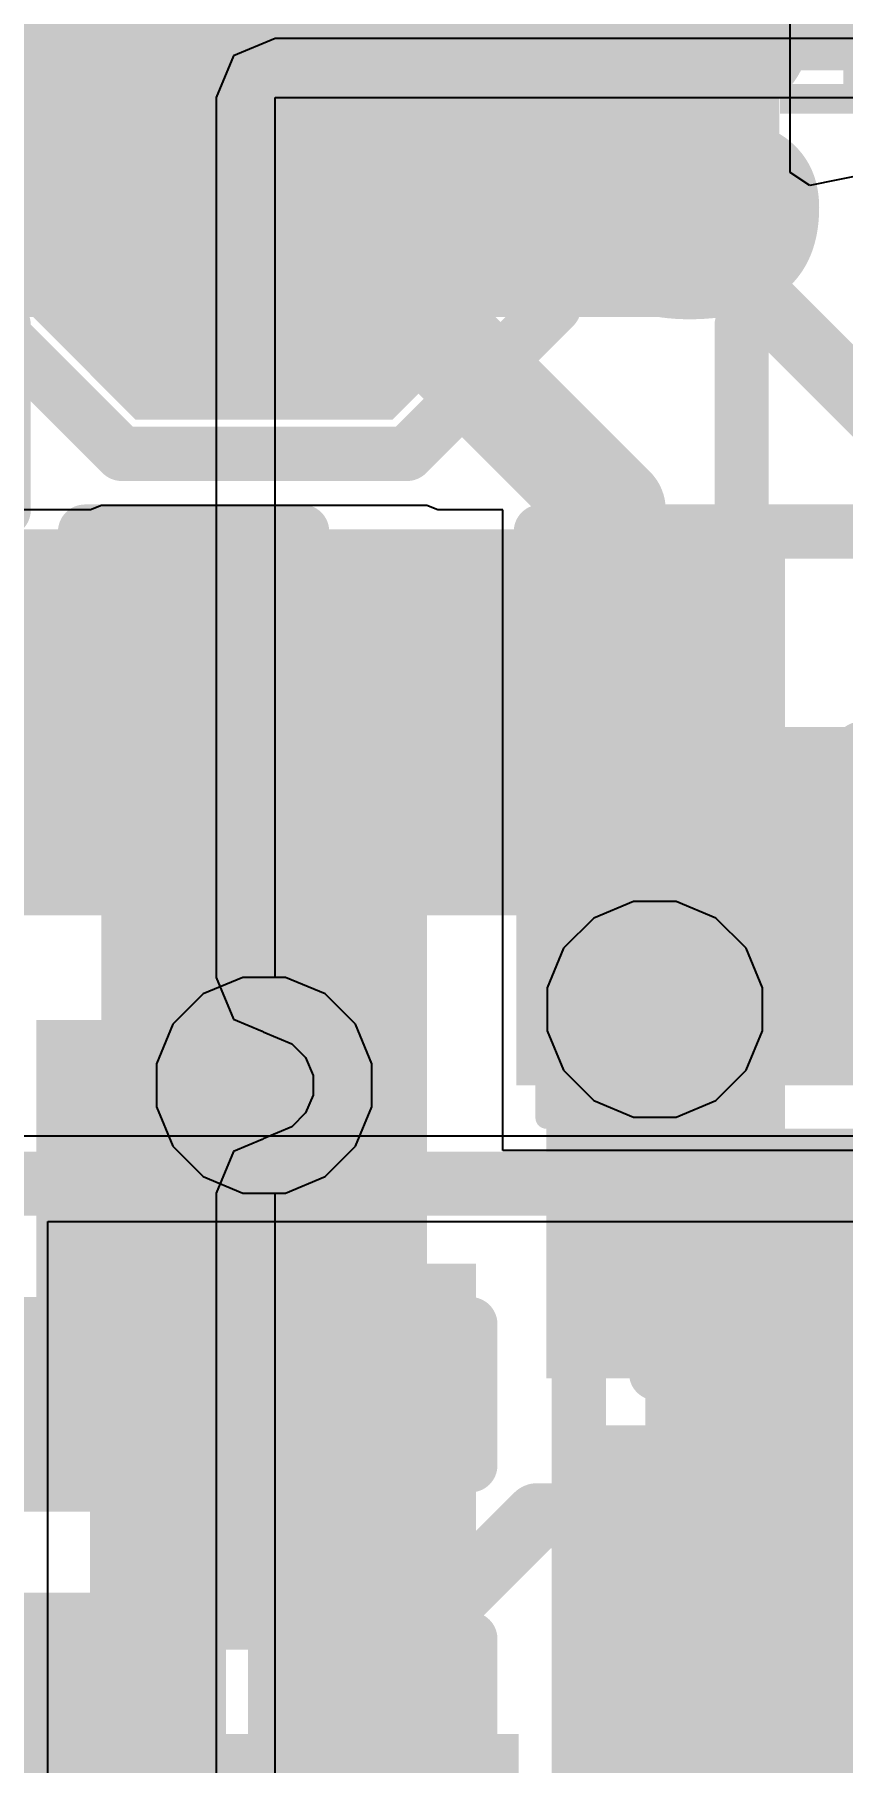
# Model space of a CAD drawing. Header units: inches. Extents: x 3 to 215, y 2 to 215.
# Drawn here: x 3.1078 to 3.1823, y 3.2086 to 3.3678 of the extents above; entities that cross this region are included whole.
import ezdxf

# ---------------------------------------------------------------- set-up
doc = ezdxf.new("R2010")
doc.units = ezdxf.units.IN
doc.header["$MEASUREMENT"] = 0
for name, color, linetype in [('Board_Outline', 56, 'Continuous'), ('Bottom Layer', 5, 'Continuous'), ('Bottom Overlay', 54, 'Continuous'), ('Bottom Paste', 16, 'Continuous'), ('Bottom Solder', 6, 'Continuous'), ('Drill Drawing', 1, 'Continuous'), ('Layer 1', 16, 'Continuous'), ('Layer 2', 76, 'Continuous'), ('Top Layer', 1, 'Continuous'), ('Top Overlay', 2, 'Continuous'), ('Top Paste', 8, 'Continuous'), ('Top Solder', 216, 'Continuous'), ('Via Holes', 16, 'Continuous')]:
    doc.layers.add(name, color=color, linetype=linetype)
doc.styles.add('Arial', font='', dxfattribs={"height": 0.2})
doc.styles.add('Arial_Bold', font='', dxfattribs={"height": 0.2})
doc.styles.get('Arial').set_extended_font_data('Arial')
doc.styles.get('Arial_Bold').set_extended_font_data('Arial', bold=True)

# ---------------------------------------------------------------- blocks, each defined once
blk = doc.blocks.new('40_QFN__5___5____B_8')
at = {"layer": 'Bottom Layer'}
for points in [[(0.05079, 0.07874), (0.05079, 0.1063), (0.05945, 0.1063), (0.05945, 0.07874)], [(0.06654, 0.07874), (0.06654, 0.1063), (0.0752, 0.1063), (0.0752, 0.07874)]]:
    blk.add_hatch(color=5, dxfattribs=at).paths.add_polyline_path(points)
at = {"layer": 'Bottom Paste'}
for points in [[(0.05079, 0.07874), (0.05079, 0.1063), (0.05945, 0.1063), (0.05945, 0.07874)], [(0.06654, 0.07874), (0.06654, 0.1063), (0.0752, 0.1063), (0.0752, 0.07874)]]:
    blk.add_hatch(color=16, dxfattribs=at).paths.add_polyline_path(points)
at = {"layer": 'Bottom Solder'}
for points in [[(0.04679, 0.07474), (0.04679, 0.1103), (0.06345, 0.1103), (0.06345, 0.07474)], [(0.06254, 0.07474), (0.06254, 0.1103), (0.0792, 0.1103), (0.0792, 0.07474)]]:
    blk.add_hatch(color=6, dxfattribs=at).paths.add_polyline_path(points)
at = {"layer": 'Bottom Overlay'}
for points in [[(0.084, 0.101, 0.005, 0.005, 0), (0.101, 0.101, 0.005, 0.005, 0)], [(0.101, 0.101, 0.005, 0.005, 0), (0.101, 0.084, 0.005, 0.005, 0)]]:
    blk.add_lwpolyline(points, format="xyseb", dxfattribs=at)
for points in [[(0.08275, 0.101, 0.0025, 0.0025, 1), (0.08525, 0.101, 0.0025, 0.0025, 1)], [(0.09975, 0.101, 0.0025, 0.0025, 1), (0.10225, 0.101, 0.0025, 0.0025, 1)], [(0.09975, 0.101, 0.0025, 0.0025, 1), (0.10225, 0.101, 0.0025, 0.0025, 1)], [(0.09975, 0.084, 0.0025, 0.0025, 1), (0.10225, 0.084, 0.0025, 0.0025, 1)]]:
    blk.add_lwpolyline(points, format="xyseb", close=True, dxfattribs=at)
blk = doc.blocks.new('WPN201610M1R0MT_B_12')
at = {"layer": 'Bottom Layer'}
for points in [[(-0.04134, 0.03346), (-0.01378, 0.03346), (-0.01378, -0.03346), (-0.04134, -0.03346)], [(0.01378, 0.03346), (0.04134, 0.03346), (0.04134, -0.03346), (0.01378, -0.03346)]]:
    blk.add_hatch(color=5, dxfattribs=at).paths.add_polyline_path(points)
at = {"layer": 'Bottom Paste'}
for points in [[(-0.04134, 0.03346), (-0.01378, 0.03346), (-0.01378, -0.03346), (-0.04134, -0.03346)], [(0.01378, 0.03346), (0.04134, 0.03346), (0.04134, -0.03346), (0.01378, -0.03346)]]:
    blk.add_hatch(color=16, dxfattribs=at).paths.add_polyline_path(points)
at = {"layer": 'Bottom Solder'}
for points in [[(-0.04534, 0.03746), (-0.00978, 0.03746), (-0.00978, -0.03746), (-0.04534, -0.03746)], [(0.00978, 0.03746), (0.04534, 0.03746), (0.04534, -0.03746), (0.00978, -0.03746)]]:
    blk.add_hatch(color=6, dxfattribs=at).paths.add_polyline_path(points)
at = {"layer": 'Bottom Overlay'}
for points in [[(0.008, 0.034, 0.005, 0.005, 0), (-0.009, 0.034, 0.005, 0.005, 0)], [(0.008, -0.034, 0.005, 0.005, 0), (-0.009, -0.034, 0.005, 0.005, 0)]]:
    blk.add_lwpolyline(points, format="xyseb", dxfattribs=at)
for points in [[(-0.01025, 0.034, 0.0025, 0.0025, 1), (-0.00775, 0.034, 0.0025, 0.0025, 1)], [(0.00675, 0.034, 0.0025, 0.0025, 1), (0.00925, 0.034, 0.0025, 0.0025, 1)], [(-0.01025, -0.034, 0.0025, 0.0025, 1), (-0.00775, -0.034, 0.0025, 0.0025, 1)], [(0.00675, -0.034, 0.0025, 0.0025, 1), (0.00925, -0.034, 0.0025, 0.0025, 1)]]:
    blk.add_lwpolyline(points, format="xyseb", close=True, dxfattribs=at)
blk = doc.blocks.new('ESP32_C3_MINI_1_H4_16')
at = {"layer": 'Top Layer'}
for points in [[(0.19685, -0.20866), (0.1811, -0.20866), (0.1811, -0.17716), (0.19685, -0.17716)], [(0.22047, -0.1811), (0.24803, -0.1811), (0.24803, -0.20866), (0.22047, -0.20866)]]:
    blk.add_hatch(color=1, dxfattribs=at).paths.add_polyline_path(points)
at = {"layer": 'Top Paste'}
for points in [[(0.19685, -0.20866), (0.1811, -0.20866), (0.1811, -0.17716), (0.19685, -0.17716)], [(0.22047, -0.1811), (0.24803, -0.1811), (0.24803, -0.20866), (0.22047, -0.20866)]]:
    blk.add_hatch(color=8, dxfattribs=at).paths.add_polyline_path(points)
at = {"layer": 'Top Solder'}
for points in [[(0.25203, -0.14561), (0.25203, -0.16935), (0.21254, -0.16935), (0.21254, -0.14561)], [(0.20085, -0.21266), (0.1771, -0.21266), (0.1771, -0.17317), (0.20085, -0.17317)], [(0.21647, -0.1771), (0.25203, -0.1771), (0.25203, -0.21266), (0.21647, -0.21266)]]:
    blk.add_hatch(color=216, dxfattribs=at).paths.add_polyline_path(points)
at = {"layer": 'Board_Outline'}
for p, q in [((0.25591, 0.42913), (0.25591, -0.21654)), ((0.25591, -0.21654), (-0.25591, -0.21654)), ((-0.26378, -0.22441), (0.26378, -0.22441))]:
    blk.add_line(p, q, dxfattribs=at)
at = {"layer": 'Top Overlay'}
blk.add_lwpolyline([(0.25984, -0.22047, 0.005, 0.005, 0), (-0.25984, -0.22047, 0.005, 0.005, 0)], format="xyseb", dxfattribs=at)
blk = doc.blocks.new('R___0201_17')
at = {"layer": 'Top Layer'}
for points in [[(-0.01614, 0.00728), (-0.00551, 0.00728), (-0.00551, -0.00728), (-0.01614, -0.00728)], [(0.00551, 0.00728), (0.01614, 0.00728), (0.01614, -0.00728), (0.00551, -0.00728)]]:
    blk.add_hatch(color=1, dxfattribs=at).paths.add_polyline_path(points)
at = {"layer": 'Top Paste'}
for points in [[(-0.01614, 0.00728), (-0.00551, 0.00728), (-0.00551, -0.00728), (-0.01614, -0.00728)], [(0.00551, 0.00728), (0.01614, 0.00728), (0.01614, -0.00728), (0.00551, -0.00728)]]:
    blk.add_hatch(color=8, dxfattribs=at).paths.add_polyline_path(points)
at = {"layer": 'Top Solder'}
for points in [[(-0.01831, 0.00945), (-0.00335, 0.00945), (-0.00335, -0.00945), (-0.01831, -0.00945)], [(0.00335, 0.00945), (0.01831, 0.00945), (0.01831, -0.00945), (0.00335, -0.00945)]]:
    blk.add_hatch(color=216, dxfattribs=at).paths.add_polyline_path(points)
at = {"layer": 'Top Overlay'}
for points in [[(-0.019, 0.01, 0.005, 0.005, 0), (-0.019, -0.01, 0.005, 0.005, 0)], [(0.019, 0.01, 0.005, 0.005, 0), (-0.019, 0.01, 0.005, 0.005, 0)], [(0.019, 0.01, 0.005, 0.005, 0), (0.019, -0.01, 0.005, 0.005, 0)], [(0.019, -0.01, 0.005, 0.005, 0), (-0.019, -0.01, 0.005, 0.005, 0)]]:
    blk.add_lwpolyline(points, format="xyseb", dxfattribs=at)
for points in [[(-0.02025, 0.01, 0.0025, 0.0025, 1), (-0.01775, 0.01, 0.0025, 0.0025, 1)], [(-0.02025, 0.01, 0.0025, 0.0025, 1), (-0.01775, 0.01, 0.0025, 0.0025, 1)], [(0.01775, 0.01, 0.0025, 0.0025, 1), (0.02025, 0.01, 0.0025, 0.0025, 1)], [(0.01775, 0.01, 0.0025, 0.0025, 1), (0.02025, 0.01, 0.0025, 0.0025, 1)], [(-0.02025, -0.01, 0.0025, 0.0025, 1), (-0.01775, -0.01, 0.0025, 0.0025, 1)], [(-0.02025, -0.01, 0.0025, 0.0025, 1), (-0.01775, -0.01, 0.0025, 0.0025, 1)], [(0.01775, -0.01, 0.0025, 0.0025, 1), (0.02025, -0.01, 0.0025, 0.0025, 1)], [(0.01775, -0.01, 0.0025, 0.0025, 1), (0.02025, -0.01, 0.0025, 0.0025, 1)]]:
    blk.add_lwpolyline(points, format="xyseb", close=True, dxfattribs=at)
blk = doc.blocks.new('T____________0_5___30')
at = {"layer": 'Top Layer'}
blk.add_hatch(color=1, dxfattribs=at).paths.add_polyline_path([(0.00984, 0.01969), (-0.00984, 0.01969), (-0.01969, 0.00984), (-0.01969, -0.00984), (-0.00984, -0.01969), (0.00984, -0.01969), (0.01969, -0.00984), (0.01969, 0.00984)])
at = {"layer": 'Top Paste'}
blk.add_hatch(color=8, dxfattribs=at).paths.add_polyline_path([(0.00984, 0.01969), (-0.00984, 0.01969), (-0.01969, 0.00984), (-0.01969, -0.00984), (-0.00984, -0.01969), (0.00984, -0.01969), (0.01969, -0.00984), (0.01969, 0.00984)])
at = {"layer": 'Top Solder'}
blk.add_hatch(color=216, dxfattribs=at).paths.add_polyline_path([(0.01184, 0.02369), (-0.01184, 0.02369), (-0.02369, 0.01184), (-0.02369, -0.01184), (-0.01184, -0.02369), (0.01184, -0.02369), (0.02369, -0.01184), (0.02369, 0.01184)])
at = {"layer": 'Top Overlay'}
for points in [[(-0.01321, 0.02675, 0.005, 0.005, 0), (-0.02684, 0.01312, 0.005, 0.005, 0)], [(-0.01321, 0.02675, 0.005, 0.005, 0), (0.01325, 0.02675, 0.005, 0.005, 0)], [(0.01325, 0.02675, 0.005, 0.005, 0), (0.02692, 0.01308, 0.005, 0.005, 0)], [(-0.02684, 0.01312, 0.005, 0.005, 0), (-0.02684, -0.01316, 0.005, 0.005, 0)], [(0.02692, 0.01308, 0.005, 0.005, 0), (0.02692, -0.01299, 0.005, 0.005, 0)], [(-0.02684, -0.01316, 0.005, 0.005, 0), (-0.01328, -0.02672, 0.005, 0.005, 0)], [(0.02692, -0.01299, 0.005, 0.005, 0), (0.01318, -0.02672, 0.005, 0.005, 0)], [(-0.01328, -0.02672, 0.005, 0.005, 0), (0.01318, -0.02672, 0.005, 0.005, 0)]]:
    blk.add_lwpolyline(points, format="xyseb", dxfattribs=at)
for points in [[(-0.01446, 0.02675, 0.0025, 0.0025, 1), (-0.01196, 0.02675, 0.0025, 0.0025, 1)], [(-0.01446, 0.02675, 0.0025, 0.0025, 1), (-0.01196, 0.02675, 0.0025, 0.0025, 1)], [(0.012, 0.02675, 0.0025, 0.0025, 1), (0.0145, 0.02675, 0.0025, 0.0025, 1)], [(0.012, 0.02675, 0.0025, 0.0025, 1), (0.0145, 0.02675, 0.0025, 0.0025, 1)], [(-0.02809, 0.01312, 0.0025, 0.0025, 1), (-0.02559, 0.01312, 0.0025, 0.0025, 1)], [(-0.02809, 0.01312, 0.0025, 0.0025, 1), (-0.02559, 0.01312, 0.0025, 0.0025, 1)], [(0.02567, 0.01308, 0.0025, 0.0025, 1), (0.02817, 0.01308, 0.0025, 0.0025, 1)], [(0.02567, 0.01308, 0.0025, 0.0025, 1), (0.02817, 0.01308, 0.0025, 0.0025, 1)], [(-0.02809, -0.01316, 0.0025, 0.0025, 1), (-0.02559, -0.01316, 0.0025, 0.0025, 1)], [(-0.02809, -0.01316, 0.0025, 0.0025, 1), (-0.02559, -0.01316, 0.0025, 0.0025, 1)], [(0.02567, -0.01299, 0.0025, 0.0025, 1), (0.02817, -0.01299, 0.0025, 0.0025, 1)], [(0.02567, -0.01299, 0.0025, 0.0025, 1), (0.02817, -0.01299, 0.0025, 0.0025, 1)], [(-0.01453, -0.02672, 0.0025, 0.0025, 1), (-0.01203, -0.02672, 0.0025, 0.0025, 1)], [(-0.01453, -0.02672, 0.0025, 0.0025, 1), (-0.01203, -0.02672, 0.0025, 0.0025, 1)], [(0.01193, -0.02672, 0.0025, 0.0025, 1), (0.01443, -0.02672, 0.0025, 0.0025, 1)], [(0.01193, -0.02672, 0.0025, 0.0025, 1), (0.01443, -0.02672, 0.0025, 0.0025, 1)]]:
    blk.add_lwpolyline(points, format="xyseb", close=True, dxfattribs=at)
blk = doc.blocks.new('CAP_0201_B_42')
at = {"layer": 'Bottom Layer'}
for points in [[(-0.01772, 0.00591), (-0.00591, 0.00591), (-0.00591, -0.00591), (-0.01772, -0.00591)], [(0.00591, 0.00591), (0.01772, 0.00591), (0.01772, -0.00591), (0.00591, -0.00591)]]:
    blk.add_hatch(color=5, dxfattribs=at).paths.add_polyline_path(points)
at = {"layer": 'Bottom Paste'}
for points in [[(-0.01772, 0.00591), (-0.00591, 0.00591), (-0.00591, -0.00591), (-0.01772, -0.00591)], [(0.00591, 0.00591), (0.01772, 0.00591), (0.01772, -0.00591), (0.00591, -0.00591)]]:
    blk.add_hatch(color=16, dxfattribs=at).paths.add_polyline_path(points)
at = {"layer": 'Bottom Solder'}
for points in [[(-0.01988, 0.00807), (-0.00374, 0.00807), (-0.00374, -0.00807), (-0.01988, -0.00807)], [(0.00374, 0.00807), (0.01988, 0.00807), (0.01988, -0.00807), (0.00374, -0.00807)]]:
    blk.add_hatch(color=6, dxfattribs=at).paths.add_polyline_path(points)
at = {"layer": 'Bottom Overlay'}
for points in [[(-0.008, 0.009, 0.005, 0.005, 0), (-0.021, 0.009, 0.005, 0.005, 0)], [(-0.021, -0.009, 0.005, 0.005, 0), (-0.021, 0.009, 0.005, 0.005, 0)], [(0.021, 0.009, 0.005, 0.005, 0), (0.008, 0.009, 0.005, 0.005, 0)], [(0.021, -0.009, 0.005, 0.005, 0), (0.021, 0.009, 0.005, 0.005, 0)], [(-0.008, -0.009, 0.005, 0.005, 0), (-0.021, -0.009, 0.005, 0.005, 0)], [(0.021, -0.009, 0.005, 0.005, 0), (0.008, -0.009, 0.005, 0.005, 0)]]:
    blk.add_lwpolyline(points, format="xyseb", dxfattribs=at)
for points in [[(-0.02225, 0.009, 0.0025, 0.0025, 1), (-0.01975, 0.009, 0.0025, 0.0025, 1)], [(-0.02225, 0.009, 0.0025, 0.0025, 1), (-0.01975, 0.009, 0.0025, 0.0025, 1)], [(-0.00925, 0.009, 0.0025, 0.0025, 1), (-0.00675, 0.009, 0.0025, 0.0025, 1)], [(0.00675, 0.009, 0.0025, 0.0025, 1), (0.00925, 0.009, 0.0025, 0.0025, 1)], [(0.01975, 0.009, 0.0025, 0.0025, 1), (0.02225, 0.009, 0.0025, 0.0025, 1)], [(0.01975, 0.009, 0.0025, 0.0025, 1), (0.02225, 0.009, 0.0025, 0.0025, 1)], [(-0.02225, -0.009, 0.0025, 0.0025, 1), (-0.01975, -0.009, 0.0025, 0.0025, 1)], [(-0.02225, -0.009, 0.0025, 0.0025, 1), (-0.01975, -0.009, 0.0025, 0.0025, 1)], [(-0.00925, -0.009, 0.0025, 0.0025, 1), (-0.00675, -0.009, 0.0025, 0.0025, 1)], [(0.00675, -0.009, 0.0025, 0.0025, 1), (0.00925, -0.009, 0.0025, 0.0025, 1)], [(0.01975, -0.009, 0.0025, 0.0025, 1), (0.02225, -0.009, 0.0025, 0.0025, 1)], [(0.01975, -0.009, 0.0025, 0.0025, 1), (0.02225, -0.009, 0.0025, 0.0025, 1)]]:
    blk.add_lwpolyline(points, format="xyseb", close=True, dxfattribs=at)
blk = doc.blocks.new('CAP_0201_B_55')
at = {"layer": 'Bottom Layer'}
for points in [[(-0.01772, 0.00591), (-0.00591, 0.00591), (-0.00591, -0.00591), (-0.01772, -0.00591)], [(0.00591, 0.00591), (0.01772, 0.00591), (0.01772, -0.00591), (0.00591, -0.00591)]]:
    blk.add_hatch(color=5, dxfattribs=at).paths.add_polyline_path(points)
at = {"layer": 'Bottom Paste'}
for points in [[(-0.01772, 0.00591), (-0.00591, 0.00591), (-0.00591, -0.00591), (-0.01772, -0.00591)], [(0.00591, 0.00591), (0.01772, 0.00591), (0.01772, -0.00591), (0.00591, -0.00591)]]:
    blk.add_hatch(color=16, dxfattribs=at).paths.add_polyline_path(points)
at = {"layer": 'Bottom Solder'}
for points in [[(-0.01988, 0.00807), (-0.00374, 0.00807), (-0.00374, -0.00807), (-0.01988, -0.00807)], [(0.00374, 0.00807), (0.01988, 0.00807), (0.01988, -0.00807), (0.00374, -0.00807)]]:
    blk.add_hatch(color=6, dxfattribs=at).paths.add_polyline_path(points)
at = {"layer": 'Bottom Overlay'}
for points in [[(-0.008, 0.009, 0.005, 0.005, 0), (-0.021, 0.009, 0.005, 0.005, 0)], [(-0.021, -0.009, 0.005, 0.005, 0), (-0.021, 0.009, 0.005, 0.005, 0)], [(0.021, 0.009, 0.005, 0.005, 0), (0.008, 0.009, 0.005, 0.005, 0)], [(0.021, -0.009, 0.005, 0.005, 0), (0.021, 0.009, 0.005, 0.005, 0)], [(-0.008, -0.009, 0.005, 0.005, 0), (-0.021, -0.009, 0.005, 0.005, 0)], [(0.021, -0.009, 0.005, 0.005, 0), (0.008, -0.009, 0.005, 0.005, 0)]]:
    blk.add_lwpolyline(points, format="xyseb", dxfattribs=at)
for points in [[(-0.02225, 0.009, 0.0025, 0.0025, 1), (-0.01975, 0.009, 0.0025, 0.0025, 1)], [(-0.02225, 0.009, 0.0025, 0.0025, 1), (-0.01975, 0.009, 0.0025, 0.0025, 1)], [(-0.00925, 0.009, 0.0025, 0.0025, 1), (-0.00675, 0.009, 0.0025, 0.0025, 1)], [(0.00675, 0.009, 0.0025, 0.0025, 1), (0.00925, 0.009, 0.0025, 0.0025, 1)], [(0.01975, 0.009, 0.0025, 0.0025, 1), (0.02225, 0.009, 0.0025, 0.0025, 1)], [(0.01975, 0.009, 0.0025, 0.0025, 1), (0.02225, 0.009, 0.0025, 0.0025, 1)], [(-0.02225, -0.009, 0.0025, 0.0025, 1), (-0.01975, -0.009, 0.0025, 0.0025, 1)], [(-0.02225, -0.009, 0.0025, 0.0025, 1), (-0.01975, -0.009, 0.0025, 0.0025, 1)], [(-0.00925, -0.009, 0.0025, 0.0025, 1), (-0.00675, -0.009, 0.0025, 0.0025, 1)], [(0.00675, -0.009, 0.0025, 0.0025, 1), (0.00925, -0.009, 0.0025, 0.0025, 1)], [(0.01975, -0.009, 0.0025, 0.0025, 1), (0.02225, -0.009, 0.0025, 0.0025, 1)], [(0.01975, -0.009, 0.0025, 0.0025, 1), (0.02225, -0.009, 0.0025, 0.0025, 1)]]:
    blk.add_lwpolyline(points, format="xyseb", close=True, dxfattribs=at)
blk = doc.blocks.new('C___0402_59')
at = {"layer": 'Top Layer'}
for points in [[(-0.0275, -0.0125), (-0.0275, 0.0125), (-0.0095, 0.0125), (-0.0095, -0.0125)], [(0.0095, -0.0125), (0.0095, 0.0125), (0.0275, 0.0125), (0.0275, -0.0125)]]:
    blk.add_hatch(color=1, dxfattribs=at).paths.add_polyline_path(points)
at = {"layer": 'Top Paste'}
for points in [[(-0.0275, -0.0125), (-0.0275, 0.0125), (-0.0095, 0.0125), (-0.0095, -0.0125)], [(0.0095, -0.0125), (0.0095, 0.0125), (0.0275, 0.0125), (0.0275, -0.0125)]]:
    blk.add_hatch(color=8, dxfattribs=at).paths.add_polyline_path(points)
at = {"layer": 'Top Solder'}
for points in [[(-0.02986, -0.01486), (-0.02986, 0.01486), (-0.00714, 0.01486), (-0.00714, -0.01486)], [(0.00714, -0.01486), (0.00714, 0.01486), (0.02986, 0.01486), (0.02986, -0.01486)]]:
    blk.add_hatch(color=216, dxfattribs=at).paths.add_polyline_path(points)
at = {"layer": 'Top Overlay'}
for points in [[(-0.031, -0.016, 0.005, 0.005, 0), (-0.031, 0.016, 0.005, 0.005, 0)], [(-0.031, 0.016, 0.005, 0.005, 0), (-0.011, 0.016, 0.005, 0.005, 0)], [(0.011, 0.016, 0.005, 0.005, 0), (0.031, 0.016, 0.005, 0.005, 0)], [(0.031, -0.016, 0.005, 0.005, 0), (0.031, 0.016, 0.005, 0.005, 0)], [(-0.031, -0.016, 0.005, 0.005, 0), (-0.011, -0.016, 0.005, 0.005, 0)], [(0.011, -0.016, 0.005, 0.005, 0), (0.031, -0.016, 0.005, 0.005, 0)]]:
    blk.add_lwpolyline(points, format="xyseb", dxfattribs=at)
for points in [[(-0.03225, 0.016, 0.0025, 0.0025, 1), (-0.02975, 0.016, 0.0025, 0.0025, 1)], [(-0.03225, 0.016, 0.0025, 0.0025, 1), (-0.02975, 0.016, 0.0025, 0.0025, 1)], [(-0.01225, 0.016, 0.0025, 0.0025, 1), (-0.00975, 0.016, 0.0025, 0.0025, 1)], [(0.00975, 0.016, 0.0025, 0.0025, 1), (0.01225, 0.016, 0.0025, 0.0025, 1)], [(0.02975, 0.016, 0.0025, 0.0025, 1), (0.03225, 0.016, 0.0025, 0.0025, 1)], [(0.02975, 0.016, 0.0025, 0.0025, 1), (0.03225, 0.016, 0.0025, 0.0025, 1)], [(-0.03225, -0.016, 0.0025, 0.0025, 1), (-0.02975, -0.016, 0.0025, 0.0025, 1)], [(-0.03225, -0.016, 0.0025, 0.0025, 1), (-0.02975, -0.016, 0.0025, 0.0025, 1)], [(-0.01225, -0.016, 0.0025, 0.0025, 1), (-0.00975, -0.016, 0.0025, 0.0025, 1)], [(0.00975, -0.016, 0.0025, 0.0025, 1), (0.01225, -0.016, 0.0025, 0.0025, 1)], [(0.02975, -0.016, 0.0025, 0.0025, 1), (0.03225, -0.016, 0.0025, 0.0025, 1)], [(0.02975, -0.016, 0.0025, 0.0025, 1), (0.03225, -0.016, 0.0025, 0.0025, 1)]]:
    blk.add_lwpolyline(points, format="xyseb", close=True, dxfattribs=at)

msp = doc.modelspace()

# ---------------------------------------------------------------- hatches: boundary and pattern name
at = {"layer": 'Bottom Layer'}
for points in [[(3.104, 3.29), (3.177, 3.29), (3.177, 3.322), (3.104, 3.322)], [(3.155, 3.244), (3.177, 3.244), (3.177, 3.322), (3.155, 3.322)], [(3.108, 3.235), (3.144, 3.235), (3.144, 3.277), (3.108, 3.277)], [(3.17, 3.244), (3.199, 3.244), (3.199, 3.267), (3.17, 3.267)], [(3.108, 3.196), (3.121, 3.196), (3.121, 3.222), (3.108, 3.222)]]:
    msp.add_hatch(color=5, dxfattribs=at).paths.add_polyline_path(points)
h = msp.add_hatch(color=5, dxfattribs=at)
edge = h.paths.add_edge_path()
edge.add_arc((3.165, 3.278), 0.00492, 0, 360)
h = msp.add_hatch(color=5, dxfattribs=at)
edge = h.paths.add_edge_path()
edge.add_arc((3.129, 3.271), 0.00492, 0, 360)
at = {"layer": 'Layer 1'}
h = msp.add_hatch(color=16, dxfattribs=at)
edge = h.paths.add_edge_path()
edge.add_arc((3.165, 3.278), 0.00492, 0, 360)
h = msp.add_hatch(color=16, dxfattribs=at)
edge = h.paths.add_edge_path()
edge.add_arc((3.129, 3.271), 0.00492, 0, 360)
at = {"layer": 'Layer 2'}
h = msp.add_hatch(color=76, dxfattribs=at)
edge = h.paths.add_edge_path()
edge.add_arc((3.165, 3.278), 0.00492, 0, 360)
h = msp.add_hatch(color=76, dxfattribs=at)
edge = h.paths.add_edge_path()
edge.add_arc((3.129, 3.271), 0.00492, 0, 360)
at = {"layer": 'Top Layer'}
for points in [[(3.114, 3.222), (3.144, 3.222), (3.144, 3.319), (3.114, 3.319)], [(3.15224, 3.271), (3.198, 3.271), (3.198, 3.304), (3.15224, 3.304)]]:
    msp.add_hatch(color=1, dxfattribs=at).paths.add_polyline_path(points)
h = msp.add_hatch(color=1, dxfattribs=at)
edge = h.paths.add_edge_path()
edge.add_arc((3.165, 3.278), 0.00492, 0, 360)
h = msp.add_hatch(color=1, dxfattribs=at)
edge = h.paths.add_edge_path()
edge.add_arc((3.129, 3.271), 0.00492, 0, 360)
at = {"layer": 'Via Holes'}
h = msp.add_hatch(color=7, dxfattribs=at)
edge = h.paths.add_edge_path()
edge.add_arc((3.165, 3.278), 0.00394, 0, 360)
h = msp.add_hatch(color=7, dxfattribs=at)
edge = h.paths.add_edge_path()
edge.add_arc((3.129, 3.271), 0.00394, 0, 360)

# ---------------------------------------------------------------- linework, layer by layer
at = {"layer": 'Bottom Layer'}
for p, q in [((3.17746, 3.35511), (3.17746, 3.37834)), ((3.17748, 3.35508), (3.17746, 3.35511)), ((3.17929, 3.35388), (3.17748, 3.35508)), ((3.1846, 3.35495), (3.17929, 3.35388))]:
    msp.add_line(p, q, dxfattribs=at)
for points in [[(3.139, 3.35956, 0.006, 0.006, 0), (3.15869, 3.35956, 0.006, 0.006, 0)], [(3.15869, 3.35956, 0.006, 0.006, 0), (3.16946, 3.34878, 0.006, 0.006, 0)], [(3.16946, 3.34878, 0.006, 0.006, 0), (3.19081, 3.32743, 0.006, 0.006, 0)], [(3.16344, 3.291, 0.006, 0.006, 0), (3.16344, 3.313, 0.006, 0.006, 0)], [(3.166, 3.28166, 0.006, 0.006, 0), (3.166, 3.292, 0.006, 0.006, 0)], [(3.165, 3.28066, 0.006, 0.006, 0), (3.166, 3.28166, 0.006, 0.006, 0)], [(3.165, 3.28066, 0.006, 0.006, 0), (3.17166, 3.274, 0.006, 0.006, 0)], [(3.139, 3.21619, 0.006, 0.006, 0), (3.15416, 3.23135, 0.006, 0.006, 0)], [(3.15416, 3.23135, 0.006, 0.006, 0), (3.1736, 3.23135, 0.006, 0.006, 0)], [(3.114, 3.19634, 0.006, 0.006, 0), (3.114, 3.21619, 0.006, 0.006, 0)]]:
    msp.add_lwpolyline(points, format="xyseb", dxfattribs=at)
for points in [[(3.1375, 3.35956, 0.003, 0.003, 1), (3.1405, 3.35956, 0.003, 0.003, 1)], [(3.15719, 3.35956, 0.003, 0.003, 1), (3.16018, 3.35956, 0.003, 0.003, 1)], [(3.15719, 3.35956, 0.003, 0.003, 1), (3.16018, 3.35956, 0.003, 0.003, 1)], [(3.16796, 3.34878, 0.003, 0.003, 1), (3.17096, 3.34878, 0.003, 0.003, 1)], [(3.16796, 3.34878, 0.003, 0.003, 1), (3.17096, 3.34878, 0.003, 0.003, 1)], [(3.16194, 3.313, 0.003, 0.003, 1), (3.16494, 3.313, 0.003, 0.003, 1)], [(3.1645, 3.292, 0.003, 0.003, 1), (3.1675, 3.292, 0.003, 0.003, 1)], [(3.16194, 3.291, 0.003, 0.003, 1), (3.16494, 3.291, 0.003, 0.003, 1)], [(3.1635, 3.28066, 0.003, 0.003, 1), (3.1665, 3.28066, 0.003, 0.003, 1)], [(3.1635, 3.28066, 0.003, 0.003, 1), (3.1665, 3.28066, 0.003, 0.003, 1)], [(3.1645, 3.28166, 0.003, 0.003, 1), (3.1675, 3.28166, 0.003, 0.003, 1)], [(3.1645, 3.28166, 0.003, 0.003, 1), (3.1675, 3.28166, 0.003, 0.003, 1)], [(3.17016, 3.274, 0.003, 0.003, 1), (3.17316, 3.274, 0.003, 0.003, 1)], [(3.15266, 3.23135, 0.003, 0.003, 1), (3.15566, 3.23135, 0.003, 0.003, 1)], [(3.15266, 3.23135, 0.003, 0.003, 1), (3.15566, 3.23135, 0.003, 0.003, 1)], [(3.1721, 3.23135, 0.003, 0.003, 1), (3.1751, 3.23135, 0.003, 0.003, 1)], [(3.1125, 3.21619, 0.003, 0.003, 1), (3.1155, 3.21619, 0.003, 0.003, 1)], [(3.1375, 3.21619, 0.003, 0.003, 1), (3.1405, 3.21619, 0.003, 0.003, 1)]]:
    msp.add_lwpolyline(points, format="xyseb", close=True, dxfattribs=at)
at = {"layer": 'Bottom Overlay'}
for points in [[(3.098, 3.26148, 0.005, 0.005, 0), (3.158, 3.26148, 0.005, 0.005, 0)], [(3.158, 3.138, 0.005, 0.005, 0), (3.158, 3.26148, 0.005, 0.005, 0)]]:
    msp.add_lwpolyline(points, format="xyseb", dxfattribs=at)
msp.add_lwpolyline([(3.15675, 3.26148, 0.0025, 0.0025, 1), (3.15925, 3.26148, 0.0025, 0.0025, 1)], format="xyseb", close=True, dxfattribs=at)
msp.add_lwpolyline([(3.15675, 3.26148, 0.0025, 0.0025, 1), (3.15925, 3.26148, 0.0025, 0.0025, 1)], format="xyseb", close=True, dxfattribs=at)
at = {"layer": 'Drill Drawing'}
for points in [[(3.155, 3.283, 0.002, 0.002, 0), (3.155, 3.288, 0.002, 0.002, 0)], [(3.155, 3.288, 0.002, 0.002, 0), (3.16, 3.288, 0.002, 0.002, 0)], [(3.16, 3.288, 0.002, 0.002, 0), (3.165, 3.283, 0.002, 0.002, 0)], [(3.165, 3.283, 0.002, 0.002, 0), (3.17, 3.288, 0.002, 0.002, 0)], [(3.17, 3.288, 0.002, 0.002, 0), (3.175, 3.288, 0.002, 0.002, 0)], [(3.175, 3.283, 0.002, 0.002, 0), (3.175, 3.288, 0.002, 0.002, 0)], [(3.155, 3.283, 0.002, 0.002, 0), (3.16, 3.278, 0.002, 0.002, 0)], [(3.17, 3.278, 0.002, 0.002, 0), (3.175, 3.283, 0.002, 0.002, 0)], [(3.119, 3.276, 0.002, 0.002, 0), (3.119, 3.281, 0.002, 0.002, 0)], [(3.119, 3.281, 0.002, 0.002, 0), (3.124, 3.281, 0.002, 0.002, 0)], [(3.124, 3.281, 0.002, 0.002, 0), (3.129, 3.276, 0.002, 0.002, 0)], [(3.129, 3.276, 0.002, 0.002, 0), (3.134, 3.281, 0.002, 0.002, 0)], [(3.134, 3.281, 0.002, 0.002, 0), (3.139, 3.281, 0.002, 0.002, 0)], [(3.139, 3.276, 0.002, 0.002, 0), (3.139, 3.281, 0.002, 0.002, 0)], [(3.155, 3.273, 0.002, 0.002, 0), (3.16, 3.278, 0.002, 0.002, 0)], [(3.17, 3.278, 0.002, 0.002, 0), (3.175, 3.273, 0.002, 0.002, 0)], [(3.119, 3.276, 0.002, 0.002, 0), (3.124, 3.271, 0.002, 0.002, 0)], [(3.134, 3.271, 0.002, 0.002, 0), (3.139, 3.276, 0.002, 0.002, 0)], [(3.155, 3.268, 0.002, 0.002, 0), (3.155, 3.273, 0.002, 0.002, 0)], [(3.16, 3.268, 0.002, 0.002, 0), (3.165, 3.273, 0.002, 0.002, 0)], [(3.165, 3.273, 0.002, 0.002, 0), (3.17, 3.268, 0.002, 0.002, 0)], [(3.175, 3.268, 0.002, 0.002, 0), (3.175, 3.273, 0.002, 0.002, 0)], [(3.119, 3.266, 0.002, 0.002, 0), (3.124, 3.271, 0.002, 0.002, 0)], [(3.134, 3.271, 0.002, 0.002, 0), (3.139, 3.266, 0.002, 0.002, 0)], [(3.155, 3.268, 0.002, 0.002, 0), (3.16, 3.268, 0.002, 0.002, 0)], [(3.17, 3.268, 0.002, 0.002, 0), (3.175, 3.268, 0.002, 0.002, 0)], [(3.119, 3.261, 0.002, 0.002, 0), (3.119, 3.266, 0.002, 0.002, 0)], [(3.124, 3.261, 0.002, 0.002, 0), (3.129, 3.266, 0.002, 0.002, 0)], [(3.129, 3.266, 0.002, 0.002, 0), (3.134, 3.261, 0.002, 0.002, 0)], [(3.139, 3.261, 0.002, 0.002, 0), (3.139, 3.266, 0.002, 0.002, 0)], [(3.119, 3.261, 0.002, 0.002, 0), (3.124, 3.261, 0.002, 0.002, 0)], [(3.134, 3.261, 0.002, 0.002, 0), (3.139, 3.261, 0.002, 0.002, 0)]]:
    msp.add_lwpolyline(points, format="xyseb", dxfattribs=at)
for points in [[(3.1545, 3.288, 0.001, 0.001, 1), (3.1555, 3.288, 0.001, 0.001, 1)], [(3.1545, 3.288, 0.001, 0.001, 1), (3.1555, 3.288, 0.001, 0.001, 1)], [(3.1595, 3.288, 0.001, 0.001, 1), (3.1605, 3.288, 0.001, 0.001, 1)], [(3.1595, 3.288, 0.001, 0.001, 1), (3.1605, 3.288, 0.001, 0.001, 1)], [(3.1695, 3.288, 0.001, 0.001, 1), (3.1705, 3.288, 0.001, 0.001, 1)], [(3.1695, 3.288, 0.001, 0.001, 1), (3.1705, 3.288, 0.001, 0.001, 1)], [(3.1745, 3.288, 0.001, 0.001, 1), (3.1755, 3.288, 0.001, 0.001, 1)], [(3.1745, 3.288, 0.001, 0.001, 1), (3.1755, 3.288, 0.001, 0.001, 1)], [(3.1545, 3.283, 0.001, 0.001, 1), (3.1555, 3.283, 0.001, 0.001, 1)], [(3.1545, 3.283, 0.001, 0.001, 1), (3.1555, 3.283, 0.001, 0.001, 1)], [(3.1645, 3.283, 0.001, 0.001, 1), (3.1655, 3.283, 0.001, 0.001, 1)], [(3.1645, 3.283, 0.001, 0.001, 1), (3.1655, 3.283, 0.001, 0.001, 1)], [(3.1745, 3.283, 0.001, 0.001, 1), (3.1755, 3.283, 0.001, 0.001, 1)], [(3.1745, 3.283, 0.001, 0.001, 1), (3.1755, 3.283, 0.001, 0.001, 1)], [(3.1185, 3.281, 0.001, 0.001, 1), (3.1195, 3.281, 0.001, 0.001, 1)], [(3.1185, 3.281, 0.001, 0.001, 1), (3.1195, 3.281, 0.001, 0.001, 1)], [(3.1235, 3.281, 0.001, 0.001, 1), (3.1245, 3.281, 0.001, 0.001, 1)], [(3.1235, 3.281, 0.001, 0.001, 1), (3.1245, 3.281, 0.001, 0.001, 1)], [(3.1335, 3.281, 0.001, 0.001, 1), (3.1345, 3.281, 0.001, 0.001, 1)], [(3.1335, 3.281, 0.001, 0.001, 1), (3.1345, 3.281, 0.001, 0.001, 1)], [(3.1385, 3.281, 0.001, 0.001, 1), (3.1395, 3.281, 0.001, 0.001, 1)], [(3.1385, 3.281, 0.001, 0.001, 1), (3.1395, 3.281, 0.001, 0.001, 1)], [(3.1595, 3.278, 0.001, 0.001, 1), (3.1605, 3.278, 0.001, 0.001, 1)], [(3.1595, 3.278, 0.001, 0.001, 1), (3.1605, 3.278, 0.001, 0.001, 1)], [(3.1695, 3.278, 0.001, 0.001, 1), (3.1705, 3.278, 0.001, 0.001, 1)], [(3.1695, 3.278, 0.001, 0.001, 1), (3.1705, 3.278, 0.001, 0.001, 1)], [(3.1185, 3.276, 0.001, 0.001, 1), (3.1195, 3.276, 0.001, 0.001, 1)], [(3.1185, 3.276, 0.001, 0.001, 1), (3.1195, 3.276, 0.001, 0.001, 1)], [(3.1285, 3.276, 0.001, 0.001, 1), (3.1295, 3.276, 0.001, 0.001, 1)], [(3.1285, 3.276, 0.001, 0.001, 1), (3.1295, 3.276, 0.001, 0.001, 1)], [(3.1385, 3.276, 0.001, 0.001, 1), (3.1395, 3.276, 0.001, 0.001, 1)], [(3.1385, 3.276, 0.001, 0.001, 1), (3.1395, 3.276, 0.001, 0.001, 1)], [(3.1545, 3.273, 0.001, 0.001, 1), (3.1555, 3.273, 0.001, 0.001, 1)], [(3.1545, 3.273, 0.001, 0.001, 1), (3.1555, 3.273, 0.001, 0.001, 1)], [(3.1645, 3.273, 0.001, 0.001, 1), (3.1655, 3.273, 0.001, 0.001, 1)], [(3.1645, 3.273, 0.001, 0.001, 1), (3.1655, 3.273, 0.001, 0.001, 1)], [(3.1745, 3.273, 0.001, 0.001, 1), (3.1755, 3.273, 0.001, 0.001, 1)], [(3.1745, 3.273, 0.001, 0.001, 1), (3.1755, 3.273, 0.001, 0.001, 1)], [(3.1235, 3.271, 0.001, 0.001, 1), (3.1245, 3.271, 0.001, 0.001, 1)], [(3.1235, 3.271, 0.001, 0.001, 1), (3.1245, 3.271, 0.001, 0.001, 1)], [(3.1335, 3.271, 0.001, 0.001, 1), (3.1345, 3.271, 0.001, 0.001, 1)], [(3.1335, 3.271, 0.001, 0.001, 1), (3.1345, 3.271, 0.001, 0.001, 1)], [(3.1545, 3.268, 0.001, 0.001, 1), (3.1555, 3.268, 0.001, 0.001, 1)], [(3.1545, 3.268, 0.001, 0.001, 1), (3.1555, 3.268, 0.001, 0.001, 1)], [(3.1595, 3.268, 0.001, 0.001, 1), (3.1605, 3.268, 0.001, 0.001, 1)], [(3.1595, 3.268, 0.001, 0.001, 1), (3.1605, 3.268, 0.001, 0.001, 1)], [(3.1695, 3.268, 0.001, 0.001, 1), (3.1705, 3.268, 0.001, 0.001, 1)], [(3.1695, 3.268, 0.001, 0.001, 1), (3.1705, 3.268, 0.001, 0.001, 1)], [(3.1745, 3.268, 0.001, 0.001, 1), (3.1755, 3.268, 0.001, 0.001, 1)], [(3.1745, 3.268, 0.001, 0.001, 1), (3.1755, 3.268, 0.001, 0.001, 1)], [(3.1185, 3.266, 0.001, 0.001, 1), (3.1195, 3.266, 0.001, 0.001, 1)], [(3.1185, 3.266, 0.001, 0.001, 1), (3.1195, 3.266, 0.001, 0.001, 1)], [(3.1285, 3.266, 0.001, 0.001, 1), (3.1295, 3.266, 0.001, 0.001, 1)], [(3.1285, 3.266, 0.001, 0.001, 1), (3.1295, 3.266, 0.001, 0.001, 1)], [(3.1385, 3.266, 0.001, 0.001, 1), (3.1395, 3.266, 0.001, 0.001, 1)], [(3.1385, 3.266, 0.001, 0.001, 1), (3.1395, 3.266, 0.001, 0.001, 1)], [(3.1185, 3.261, 0.001, 0.001, 1), (3.1195, 3.261, 0.001, 0.001, 1)], [(3.1185, 3.261, 0.001, 0.001, 1), (3.1195, 3.261, 0.001, 0.001, 1)], [(3.1235, 3.261, 0.001, 0.001, 1), (3.1245, 3.261, 0.001, 0.001, 1)], [(3.1235, 3.261, 0.001, 0.001, 1), (3.1245, 3.261, 0.001, 0.001, 1)], [(3.1335, 3.261, 0.001, 0.001, 1), (3.1345, 3.261, 0.001, 0.001, 1)], [(3.1335, 3.261, 0.001, 0.001, 1), (3.1345, 3.261, 0.001, 0.001, 1)], [(3.1385, 3.261, 0.001, 0.001, 1), (3.1395, 3.261, 0.001, 0.001, 1)], [(3.1385, 3.261, 0.001, 0.001, 1), (3.1395, 3.261, 0.001, 0.001, 1)]]:
    msp.add_lwpolyline(points, format="xyseb", close=True, dxfattribs=at)
at = {"layer": 'Layer 1'}
for p, q in [((3.16303, 3.28792), (3.15938, 3.28641)), ((3.16697, 3.28792), (3.16303, 3.28792)), ((3.17062, 3.28641), (3.16697, 3.28792)), ((3.15938, 3.28641), (3.15659, 3.28362)), ((3.17341, 3.28362), (3.17062, 3.28641)), ((3.15659, 3.28362), (3.15508, 3.27997)), ((3.17492, 3.27997), (3.17341, 3.28362)), ((3.12703, 3.28092), (3.12338, 3.27941)), ((3.13097, 3.28092), (3.12703, 3.28092)), ((3.13462, 3.27941), (3.13097, 3.28092)), ((3.12338, 3.27941), (3.12059, 3.27662)), ((3.13741, 3.27662), (3.13462, 3.27941)), ((3.15508, 3.27997), (3.15508, 3.27603)), ((3.17492, 3.27603), (3.17492, 3.27997)), ((3.12059, 3.27662), (3.11908, 3.27297)), ((3.13892, 3.27297), (3.13741, 3.27662)), ((3.15508, 3.27603), (3.15659, 3.27238)), ((3.17341, 3.27238), (3.17492, 3.27603)), ((3.11908, 3.27297), (3.11908, 3.26903)), ((3.13892, 3.26903), (3.13892, 3.27297)), ((3.15659, 3.27238), (3.15938, 3.26959)), ((3.17062, 3.26959), (3.17341, 3.27238)), ((3.11908, 3.26903), (3.12059, 3.26538)), ((3.13741, 3.26538), (3.13892, 3.26903)), ((3.15938, 3.26959), (3.16303, 3.26808)), ((3.16697, 3.26808), (3.17062, 3.26959)), ((3.16303, 3.26808), (3.16697, 3.26808)), ((3.12059, 3.26538), (3.12338, 3.26259)), ((3.13462, 3.26259), (3.13741, 3.26538)), ((3.12338, 3.26259), (3.12703, 3.26108)), ((3.12703, 3.26108), (3.13097, 3.26108)), ((3.13097, 3.26108), (3.13462, 3.26259))]:
    msp.add_line(p, q, dxfattribs=at)
at = {"layer": 'Layer 2'}
for p, q in [((3.13, 3.36741), (3.12617, 3.36583)), ((3.18376, 3.36741), (3.13, 3.36741)), ((3.12617, 3.36583), (3.12459, 3.362)), ((3.12459, 3.362), (3.12459, 3.28092)), ((3.13, 3.28092), (3.13, 3.362)), ((3.13, 3.362), (3.18376, 3.362)), ((3.16303, 3.28792), (3.15938, 3.28641)), ((3.16697, 3.28792), (3.16303, 3.28792)), ((3.17062, 3.28641), (3.16697, 3.28792)), ((3.15938, 3.28641), (3.15659, 3.28362)), ((3.17341, 3.28362), (3.17062, 3.28641)), ((3.15659, 3.28362), (3.15508, 3.27997)), ((3.17492, 3.27997), (3.17341, 3.28362)), ((3.12459, 3.28092), (3.12617, 3.27709)), ((3.13097, 3.28092), (3.13, 3.28092)), ((3.13462, 3.27941), (3.13097, 3.28092)), ((3.13741, 3.27662), (3.13462, 3.27941)), ((3.15508, 3.27997), (3.15508, 3.27603)), ((3.17492, 3.27603), (3.17492, 3.27997)), ((3.12617, 3.27709), (3.12883, 3.27599)), ((3.12883, 3.27599), (3.1289, 3.27592)), ((3.1289, 3.27592), (3.13155, 3.27482)), ((3.13892, 3.27297), (3.13741, 3.27662)), ((3.15508, 3.27603), (3.15659, 3.27238)), ((3.17341, 3.27238), (3.17492, 3.27603)), ((3.13155, 3.27482), (3.13282, 3.27355)), ((3.13282, 3.27355), (3.13351, 3.2719)), ((3.13892, 3.26903), (3.13892, 3.27297)), ((3.15659, 3.27238), (3.15938, 3.26959)), ((3.17062, 3.26959), (3.17341, 3.27238)), ((3.13351, 3.2719), (3.13351, 3.2701)), ((3.13351, 3.2701), (3.13282, 3.26845)), ((3.13741, 3.26538), (3.13892, 3.26903)), ((3.15938, 3.26959), (3.16303, 3.26808)), ((3.16697, 3.26808), (3.17062, 3.26959)), ((3.13282, 3.26845), (3.13155, 3.26718)), ((3.16303, 3.26808), (3.16697, 3.26808)), ((3.12883, 3.26601), (3.12617, 3.26491)), ((3.1289, 3.26608), (3.12883, 3.26601)), ((3.13155, 3.26718), (3.1289, 3.26608)), ((3.12617, 3.26491), (3.12459, 3.26108)), ((3.13462, 3.26259), (3.13741, 3.26538)), ((3.12459, 3.26108), (3.12459, 3.15714)), ((3.13, 3.13841), (3.13, 3.26108)), ((3.13, 3.26108), (3.13097, 3.26108)), ((3.13097, 3.26108), (3.13462, 3.26259))]:
    msp.add_line(p, q, dxfattribs=at)
at = {"layer": 'Top Layer'}
for p, q in [((3.11301, 3.324), (3.1052, 3.324)), ((3.114, 3.32441), (3.11301, 3.324)), ((3.144, 3.32441), (3.114, 3.32441)), ((3.14499, 3.324), (3.144, 3.32441)), ((3.151, 3.324), (3.14499, 3.324)), ((3.151, 3.265), (3.151, 3.324)), ((3.23084, 3.265), (3.151, 3.265))]:
    msp.add_line(p, q, dxfattribs=at)
for points in [[(3.13397, 3.356, 0.015, 0.015, 0), (3.14997, 3.372, 0.015, 0.015, 0)], [(3.14997, 3.372, 0.015, 0.015, 0), (3.327, 3.372, 0.015, 0.015, 0)], [(3.129, 3.356, 0.022, 0.022, 0), (3.13429, 3.36129, 0.022, 0.022, 0)], [(3.129, 3.356, 0.015, 0.015, 0), (3.13397, 3.356, 0.015, 0.015, 0)], [(3.13, 3.355, 0.01, 0.01, 0), (3.16101, 3.32399, 0.01, 0.01, 0)], [(3.16101, 3.30699, 0.01, 0.01, 0), (3.16101, 3.32399, 0.01, 0.01, 0)], [(3.16101, 3.30699, 0.006, 0.006, 0), (3.162, 3.306, 0.006, 0.006, 0)], [(3.162, 3.3025, 0.006, 0.006, 0), (3.162, 3.306, 0.006, 0.006, 0)], [(3.162, 3.3025, 0.006, 0.006, 0), (3.168, 3.2965, 0.006, 0.006, 0)], [(3.168, 3.2965, 0.01, 0.01, 0), (3.18964, 3.2965, 0.01, 0.01, 0)], [(3.15, 3.183, 0.006, 0.006, 0), (3.17908, 3.21208, 0.006, 0.006, 0)], [(3.17908, 3.21208, 0.006, 0.006, 0), (3.18677, 3.21208, 0.006, 0.006, 0)]]:
    msp.add_lwpolyline(points, format="xyseb", dxfattribs=at)
for points in [[(3.14622, 3.372, 0.0075, 0.0075, 1), (3.15372, 3.372, 0.0075, 0.0075, 1)], [(3.14622, 3.372, 0.0075, 0.0075, 1), (3.15372, 3.372, 0.0075, 0.0075, 1)], [(3.12879, 3.36129, 0.011, 0.011, 1), (3.13979, 3.36129, 0.011, 0.011, 1)], [(3.1235, 3.356, 0.011, 0.011, 1), (3.1345, 3.356, 0.011, 0.011, 1)], [(3.12525, 3.356, 0.0075, 0.0075, 1), (3.13275, 3.356, 0.0075, 0.0075, 1)], [(3.13022, 3.356, 0.0075, 0.0075, 1), (3.13772, 3.356, 0.0075, 0.0075, 1)], [(3.13022, 3.356, 0.0075, 0.0075, 1), (3.13772, 3.356, 0.0075, 0.0075, 1)], [(3.1275, 3.355, 0.005, 0.005, 1), (3.1325, 3.355, 0.005, 0.005, 1)], [(3.15851, 3.32399, 0.005, 0.005, 1), (3.16351, 3.32399, 0.005, 0.005, 1)], [(3.15851, 3.32399, 0.005, 0.005, 1), (3.16351, 3.32399, 0.005, 0.005, 1)], [(3.15851, 3.30699, 0.005, 0.005, 1), (3.16351, 3.30699, 0.005, 0.005, 1)], [(3.15951, 3.30699, 0.003, 0.003, 1), (3.16251, 3.30699, 0.003, 0.003, 1)], [(3.1605, 3.306, 0.003, 0.003, 1), (3.1635, 3.306, 0.003, 0.003, 1)], [(3.1605, 3.306, 0.003, 0.003, 1), (3.1635, 3.306, 0.003, 0.003, 1)], [(3.1605, 3.3025, 0.003, 0.003, 1), (3.1635, 3.3025, 0.003, 0.003, 1)], [(3.1605, 3.3025, 0.003, 0.003, 1), (3.1635, 3.3025, 0.003, 0.003, 1)], [(3.1655, 3.2965, 0.005, 0.005, 1), (3.1705, 3.2965, 0.005, 0.005, 1)], [(3.1665, 3.2965, 0.003, 0.003, 1), (3.1695, 3.2965, 0.003, 0.003, 1)], [(3.17758, 3.21208, 0.003, 0.003, 1), (3.18058, 3.21208, 0.003, 0.003, 1)], [(3.17758, 3.21208, 0.003, 0.003, 1), (3.18058, 3.21208, 0.003, 0.003, 1)]]:
    msp.add_lwpolyline(points, format="xyseb", close=True, dxfattribs=at)
at = {"layer": 'Top Overlay'}
msp.add_lwpolyline([(3.1745, 3.322, 0.005, 0.005, 0), (3.185, 3.322, 0.005, 0.005, 0)], format="xyseb", dxfattribs=at)
msp.add_lwpolyline([(3.17325, 3.322, 0.0025, 0.0025, 1), (3.17575, 3.322, 0.0025, 0.0025, 1)], format="xyseb", close=True, dxfattribs=at)

# ---------------------------------------------------------------- block references
for name, p, rotation in [('ESP32_C3_MINI_1_H4_16', (3.36498, 3.04191), 180), ('T____________0_5___30', (3.129, 3.356), 90), ('WPN201610M1R0MT_B_12', (3.139, 3.332), 270), ('R___0201_17', (3.203, 3.292), 180), ('40_QFN__5___5____B_8', (3.26612, 3.16048), 90), ('CAP_0201_B_42', (3.114, 3.228), 270), ('CAP_0201_B_55', (3.139, 3.228), 270)]:
    msp.add_blockref(name, p, dxfattribs=dict(rotation=rotation))
msp.add_blockref('C___0402_59', (3.1435, 3.306))

# ---------------------------------------------------------------- texts
at = {"layer": 'Bottom Overlay', "style": 'Arial', "text_generation_flag": 2}
msp.add_text('L1', height=0.025, dxfattribs=at).set_placement((3.21366, 3.3605))
at = {"layer": 'Top Overlay', "style": 'Arial_Bold'}
msp.add_text('3V', height=0.035, rotation=360, dxfattribs=at).set_placement((3.15472, 3.34213))

doc.saveas('drawing.dxf')
